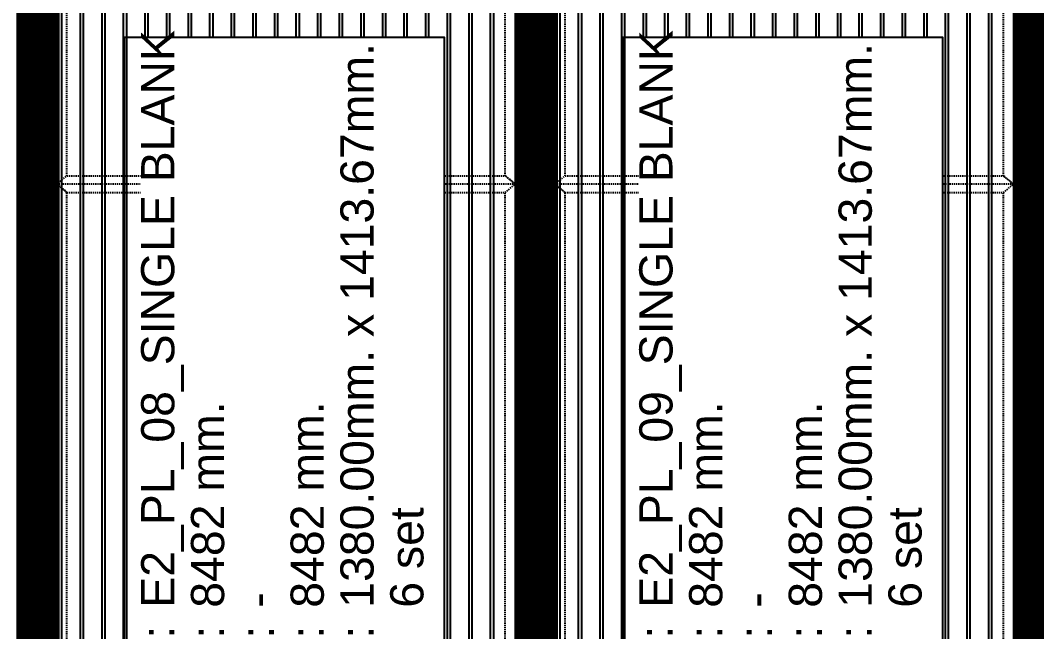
# Model space of a CAD drawing. Header units: millimetres. Extents: x 652937 to 1670132, y 1473552 to 2851037.
# Drawn here: x 773033 to 776093, y 1522765 to 1524607 of the extents above; entities that cross this region are included whole.
import ezdxf
from ezdxf.enums import TextEntityAlignment as Align
from ezdxf.xclip import XClip

# ---------------------------------------------------------------- set-up
doc = ezdxf.new("R2010")
doc.units = ezdxf.units.MM
doc.header["$XCLIPFRAME"] = 0
for name, pattern in [('TA_GL_005.00000', [13.75, 5, -1.25, 1.25, -1.25, 5]), ('TA_HL_001.00000', [6.5, 3.55, -2.95]), ('XKITLINE00', [0]), ('XKITLINE02', [4, 2, -2])]:
    doc.linetypes.add(name, pattern=pattern)
doc.layers.add('000 - 0_HIDE_OBJ_FRAMING_DEF_SUB', color=1, linetype='Continuous', plot=False)
doc.layers.add('000 - ESTIMATE_ASPG_WIPEOUT_', color=250, linetype='Continuous', plot=False)
for name, color, linetype in [('000 - 0_SYM_DWG_GRID-BUBBLE_MAIN_COLOR_1', 3, 'Continuous'), ('000 - 0_SYM_DWG_GRIDLINE_MAIN_COLOR_251', 251, 'Continuous'), ('010 - ASPG_EXTR_MAIN_COLOR_2', 2, 'Continuous'), ('010 - ASPG_EXTR_WIPEOUT_', 250, 'Continuous'), ('010 - ASPG_FRAMING_MAIN_COLOR_1', 3, 'Continuous'), ('010 - ASPG_FRAMING_SUB_COLOR_2', 1, 'Continuous'), ('010 - ASPG_FRAMING_SUB_COLOR_3', 251, 'Continuous')]:
    doc.layers.add(name, color=color, linetype=linetype)
for name, color, linetype, true_color, plot in [('000 - ESTIMATE_ASPG_MAIN_COLOR_6', 6, 'Continuous', 0xff00ff, False), ('000 - ESTIMATE_ASPG_TEXT_COLOR_1', 1, 'Continuous', 0xff0000, False), ('000_AREA_ASPG_AREA_HATCH_', 7, 'Continuous', 0xff8700, False), ('000_AREA_ASPG_AREA_MAIN_COLOR_1', 7, 'Continuous', 0xff8700, False)]:
    doc.layers.add(name, color=color, linetype=linetype, true_color=true_color, plot=plot)
for name, color, linetype, lineweight in [('A-230-M_FLOOR', 2, 'Continuous', 25), ('A-GENM', 37, 'Continuous', 9), ('Bolt', 7, 'Continuous', 0), ('Part', 2, 'Continuous', 0)]:
    doc.layers.add(name, color=color, linetype=linetype, lineweight=lineweight)
doc.styles.add('_Arial', font='arial.ttf')
doc.styles.add('Arial', font='arial.ttf')
doc.styles.add('TA', font='', dxfattribs={"height": 4.5})
doc.styles.get('TA').set_extended_font_data('Cordia New')

# ---------------------------------------------------------------- blocks, each defined once
blk = doc.blocks.new('GM_Louver Grill Vertical Z1 - Z Profile-17842814-ENT 3 ELE-2 Sheet')
at = {"layer": '000 - 0_HIDE_OBJ_FRAMING_DEF_SUB'}
blk.add_line((-185546.9, 105925), (-185546.9, 114870), dxfattribs=at)
blk = doc.blocks.new('E2')
at = {"layer": '000 - 0_HIDE_OBJ_FRAMING_DEF_SUB'}
for points in [[(1661279.1, 114870), (1662779.1, 114870), (1662779.1, 105925), (1661279.1, 105925)], [(1664279.1, 114870), (1662779.1, 114870), (1662779.1, 105925), (1664279.1, 105925)], [(1664279.1, 114870), (1665779.1, 114870), (1665779.1, 105925), (1664279.1, 105925)], [(1667279.1, 114870), (1665779.1, 114870), (1665779.1, 105925), (1667279.1, 105925)], [(1664229.1, 114820), (1662829.1, 114820), (1662829.1, 105975), (1664229.1, 105975)], [(1664329.1, 114820), (1665729.1, 114820), (1665729.1, 105975), (1664329.1, 105975)]]:
    blk.add_lwpolyline(points, close=True, dxfattribs=at)
at = {"layer": 'A-GENM'}
for p in [(1848451, 0), (1848526, 0), (1848601, 0), (1848676, 0), (1848751, 0), (1848826, 0), (1848901, 0), (1848976, 0), (1849051, 0), (1849126, 0), (1849201, 0), (1849276, 0), (1849351, 0), (1849426, 0), (1849501, 0), (1849576, 0), (1849651, 0), (1849726, 0), (1849951, 0), (1850026, 0), (1850101, 0), (1850176, 0), (1850251, 0), (1850326, 0), (1850401, 0), (1850476, 0), (1850551, 0), (1850626, 0), (1850701, 0), (1850776, 0), (1850851, 0), (1850926, 0), (1851001, 0), (1851076, 0), (1851151, 0), (1851226, 0)]:
    blk.add_blockref('GM_Louver Grill Vertical Z1 - Z Profile-17842814-ENT 3 ELE-2 Sheet', p, dxfattribs=at)
blk = doc.blocks.new('*A3459102')
at = {"layer": 'Part', "linetype": 'XKITLINE00', "lineweight": 0}
for p, q in [((616.947211, 135.830227), (616.947209, 135.830227)), ((616.947209, 135.830227), (619.147209, 135.830227)), ((616.947209, 135.730227), (616.947209, 135.830227)), ((616.947211, 135.730227), (616.947209, 135.730227)), ((616.947209, 135.730227), (619.147209, 135.730227)), ((619.147211, 135.830227), (619.147209, 135.830227)), ((619.147209, 135.730227), (619.147209, 135.830227)), ((619.147211, 135.730227), (619.147209, 135.730227))]:
    blk.add_line(p, q, dxfattribs=at)
at = {"layer": 'Part', "linetype": 'XKITLINE02', "lineweight": 0}
for p, q in [((616.947211, 135.830227), (616.947211, 135.730227)), ((619.147209, 135.830227), (619.147211, 135.830227)), ((619.147209, 135.730227), (619.147211, 135.730227)), ((619.147211, 135.830227), (619.147211, 135.730227))]:
    blk.add_line(p, q, dxfattribs=at)
blk = doc.blocks.new('*A3460103')
at = {"layer": 'Part', "linetype": 'XKITLINE02', "lineweight": 0}
for p, q in [((618.12721, 136.430227), (618.077209, 136.430227)), ((618.077209, 136.430227), (618.077209, 135.930227)), ((618.127209, 135.930227), (618.127209, 136.430227)), ((618.67721, 135.830227), (618.67721, 135.880227)), ((618.077209, 135.830227), (618.67721, 135.830227))]:
    blk.add_line(p, q, dxfattribs=at)
at = {"layer": 'Part', "linetype": 'XKITLINE00', "lineweight": 0}
for p, q in [((618.077209, 135.930227), (618.077209, 135.830227)), ((618.127209, 135.930227), (618.127209, 135.880227)), ((618.677209, 135.880227), (618.127209, 135.880227)), ((618.677209, 135.830227), (618.677209, 135.880227))]:
    blk.add_line(p, q, dxfattribs=at)
blk = doc.blocks.new('*A3462105')
at = {"layer": 'Bolt', "linetype": 'XKITLINE02', "lineweight": 0}
for p, q in [((618.07721, 136.200227), (618.01721, 136.200227)), ((618.12721, 136.300227), (618.07721, 136.300227)), ((618.20641, 136.130227), (617.77721, 136.130227)), ((618.07721, 136.060227), (618.01721, 136.060227)), ((618.12721, 135.960227), (618.07721, 135.960227))]:
    blk.add_line(p, q, dxfattribs=at)
blk = doc.blocks.new('*A3463106')
at = {"layer": 'Bolt'}
for points in [[(617.217, 135.83), (617.217, 135.73), (617.077, 135.73), (617.077, 135.83)], [(619.017, 135.83), (619.017, 135.73), (618.877, 135.73), (618.877, 135.83)]]:
    blk.add_hatch(color=256, dxfattribs=at).paths.add_polyline_path(points, flags=17)
at = {"layer": 'Bolt', "linetype": 'XKITLINE00', "lineweight": 0}
for p, q in [((617.077, 135.83), (617.077, 135.73)), ((617.147, 135.83), (617.147, 135.73)), ((617.217, 135.83), (617.217, 135.73)), ((618.877, 135.83), (618.877, 135.73)), ((618.947, 135.83), (618.947, 135.73)), ((619.017, 135.83), (619.017, 135.73))]:
    blk.add_line(p, q, dxfattribs=at)
blk = doc.blocks.new('*A3461104')
at = {"layer": 'Part', "linetype": 'XKITLINE00', "lineweight": 0}
for p, q in [((616.747209, 135.530227), (616.947209, 135.730227)), ((616.947209, 135.730227), (616.947211, 135.730227)), ((619.177211, 135.730227), (616.947209, 135.730227)), ((619.347209, 135.530227), (619.177209, 135.730227))]:
    blk.add_line(p, q, dxfattribs=at)
at = {"layer": 'Part', "linetype": 'XKITLINE02', "lineweight": 0}
for p, q in [((616.747211, 135.530227), (616.947211, 135.730227)), ((619.347211, 135.530227), (619.177211, 135.730227)), ((616.747209, 135.530227), (619.347211, 135.530227))]:
    blk.add_line(p, q, dxfattribs=at)
blk = doc.blocks.new('*A31334205')
at = {"layer": 'Part', "linetype": 'XKITLINE00', "lineweight": 0}
for p, q in [((256.092247, 52.222868), (242.602427, 52.222868)), ((242.602427, 51.897868), (242.602427, 52.222868)), ((256.09225, 52.222868), (256.092247, 52.222868)), ((256.092247, 52.222868), (256.092247, 51.897868)), ((256.092247, 51.897868), (242.602427, 51.897868)), ((256.092247, 51.897868), (256.092282, 51.897868))]:
    blk.add_line(p, q, dxfattribs=at)
at = {"layer": 'Part', "linetype": 'XKITLINE02', "lineweight": 0}
for p, q in [((242.602429, 51.927868), (242.602429, 52.222868)), ((242.602459, 51.927868), (242.602459, 52.222868)), ((242.602461, 51.897868), (242.602461, 52.222868)), ((256.092282, 52.222868), (256.092247, 52.222868)), ((256.09225, 51.927868), (256.09225, 52.222868)), ((256.092282, 52.222868), (256.09228, 52.222868)), ((256.09228, 52.222868), (256.09228, 51.927868)), ((256.092282, 51.897868), (256.092282, 52.222868)), ((256.09228, 51.927868), (242.602429, 51.927868)), ((256.092282, 51.897868), (256.092247, 51.897868)), ((256.09228, 51.927868), (256.09225, 51.927868))]:
    blk.add_line(p, q, dxfattribs=at)
blk = doc.blocks.new('*A31344206')
at = {"layer": 'Bolt'}
for points in [[(254.532, 51.898), (254.532, 51.928), (254.602, 51.928), (254.602, 51.898)], [(254.532, 51.868), (254.532, 51.898), (254.602, 51.898), (254.602, 51.868)], [(254.832, 51.898), (254.832, 51.928), (254.902, 51.928), (254.902, 51.898)], [(254.832, 51.868), (254.832, 51.898), (254.902, 51.898), (254.902, 51.868)]]:
    blk.add_hatch(color=256, dxfattribs=at).paths.add_polyline_path(points, flags=17)
at = {"layer": 'Bolt', "linetype": 'XKITLINE00', "lineweight": 0}
for p, q in [((254.567, 51.828), (254.567, 52.043)), ((254.867, 51.828), (254.867, 52.043)), ((254.532, 51.898), (254.532, 51.928)), ((254.532, 51.868), (254.532, 51.898)), ((254.602, 51.898), (254.602, 51.928)), ((254.602, 51.868), (254.602, 51.898)), ((254.832, 51.898), (254.832, 51.928)), ((254.832, 51.868), (254.832, 51.898)), ((254.902, 51.898), (254.902, 51.928)), ((254.902, 51.868), (254.902, 51.898))]:
    blk.add_line(p, q, dxfattribs=at)
blk = doc.blocks.new('*A31354207')
at = {"layer": 'Part', "linetype": 'XKITLINE00', "lineweight": 0}
for p, q in [((254.467298, 51.867868), (254.467298, 51.897868)), ((254.967298, 51.867868), (254.967298, 51.897868)), ((254.467298, 51.867868), (254.467298, 51.867868)), ((254.467298, 51.867868), (254.967298, 51.867868)), ((254.967298, 51.867868), (254.967298, 51.867868))]:
    blk.add_line(p, q, dxfattribs=at)
at = {"layer": 'Part', "linetype": 'XKITLINE02', "lineweight": 0}
for p, q in [((254.967298, 51.897868), (254.467298, 51.897868)), ((254.467298, 51.897868), (254.467298, 51.867868)), ((254.967298, 51.897868), (254.967298, 51.897868)), ((254.967298, 51.897868), (254.967298, 51.867868))]:
    blk.add_line(p, q, dxfattribs=at)
blk = doc.blocks.new('*A31364208')
at = {"layer": 'Part', "linetype": 'XKITLINE00', "lineweight": 0}
for p, q in [((254.702298, 51.867868), (254.702298, 51.867868)), ((254.702298, 51.367868), (254.702298, 51.867868)), ((254.702298, 51.867868), (254.732298, 51.867868)), ((254.732298, 51.367868), (254.732298, 51.867868)), ((254.702298, 51.717868), (254.732298, 51.717868)), ((254.702298, 51.367868), (254.732298, 51.367868))]:
    blk.add_line(p, q, dxfattribs=at)
at = {"layer": 'Part', "linetype": 'XKITLINE02', "lineweight": 0}
for p, q in [((254.702298, 51.867868), (254.702298, 51.367868)), ((254.702298, 51.867868), (254.702298, 51.867868)), ((254.732298, 51.367868), (254.732298, 51.867868))]:
    blk.add_line(p, q, dxfattribs=at)
blk = doc.blocks.new('*A33114383')
at = {"layer": 'Bolt'}
for points in [[(243.782, 51.898), (243.782, 51.928), (243.852, 51.928), (243.852, 51.898)], [(243.782, 51.868), (243.782, 51.898), (243.852, 51.898), (243.852, 51.868)], [(244.082, 51.898), (244.082, 51.928), (244.152, 51.928), (244.152, 51.898)], [(244.082, 51.868), (244.082, 51.898), (244.152, 51.898), (244.152, 51.868)]]:
    blk.add_hatch(color=256, dxfattribs=at).paths.add_polyline_path(points, flags=17)
at = {"layer": 'Bolt', "linetype": 'XKITLINE00', "lineweight": 0}
for p, q in [((243.817, 51.828), (243.817, 52.043)), ((244.117, 51.828), (244.117, 52.043)), ((243.782, 51.898), (243.782, 51.928)), ((243.782, 51.868), (243.782, 51.898)), ((243.852, 51.898), (243.852, 51.928)), ((243.852, 51.868), (243.852, 51.898)), ((244.082, 51.898), (244.082, 51.928)), ((244.082, 51.868), (244.082, 51.898)), ((244.152, 51.898), (244.152, 51.928)), ((244.152, 51.868), (244.152, 51.898))]:
    blk.add_line(p, q, dxfattribs=at)
blk = doc.blocks.new('*A33124384')
at = {"layer": 'Part', "linetype": 'XKITLINE00', "lineweight": 0}
for p, q in [((243.952311, 51.867868), (243.95231, 51.867868)), ((243.95231, 51.367868), (243.952311, 51.867868)), ((243.952311, 51.867868), (243.982311, 51.867868)), ((243.98231, 51.367868), (243.982311, 51.867868)), ((243.952311, 51.717868), (243.982311, 51.717868)), ((243.95231, 51.367868), (243.98231, 51.367868))]:
    blk.add_line(p, q, dxfattribs=at)
at = {"layer": 'Part', "linetype": 'XKITLINE02', "lineweight": 0}
for p, q in [((243.95231, 51.867868), (243.95231, 51.367868)), ((243.952311, 51.867868), (243.95231, 51.867868)), ((243.98231, 51.367868), (243.98231, 51.867868))]:
    blk.add_line(p, q, dxfattribs=at)
blk = doc.blocks.new('*A33134385')
at = {"layer": 'Part', "linetype": 'XKITLINE02', "lineweight": 0}
for p, q in [((244.217311, 51.897868), (243.71731, 51.897868)), ((243.71731, 51.897868), (243.71731, 51.867868)), ((244.21731, 51.897868), (244.217311, 51.897868)), ((244.21731, 51.897868), (244.21731, 51.867868))]:
    blk.add_line(p, q, dxfattribs=at)
at = {"layer": 'Part', "linetype": 'XKITLINE00', "lineweight": 0}
for p, q in [((243.717311, 51.867868), (243.717311, 51.897868)), ((244.217311, 51.867868), (244.217311, 51.897868)), ((243.71731, 51.867868), (243.717311, 51.867868)), ((243.717311, 51.867868), (244.217311, 51.867868)), ((244.21731, 51.867868), (244.217311, 51.867868))]:
    blk.add_line(p, q, dxfattribs=at)
blk = doc.blocks.new('PP18_ENT3_SE_ELE2-1')
at = {"layer": 'A-230-M_FLOOR', "color": 4, "lineweight": 9}
for points in [[(-1915, 102450), (-1915, 114420), (-2165, 114420), (-2165, 102450)], [(1085, 102450), (1085, 114420), (835, 114420), (835, 102450)]]:
    blk.add_lwpolyline(points, dxfattribs=at)
at = {"layer": 'Part', "linetype": 'XKITLINE02', "lineweight": 0}
for p, q in [((-1618, 113780), (-1618, 110735)), ((-1618, 113780), (-1618, 110735)), ((-1612, 113780), (-1612, 110735)), ((-1612, 113780), (-1612, 110735)), ((507, 113780), (507, 110735)), ((507, 113780), (507, 110735)), ((513, 113780), (513, 110735)), ((513, 113780), (513, 110735)), ((-1565, 110745), (-1565, 110745)), ((-1565, 110745), (-1565, 110745)), ((460, 110745), (460, 110745)), ((460, 110745), (460, 110745))]:
    blk.add_line(p, q, dxfattribs=at)
at = {"layer": 'Part', "linetype": 'XKITLINE00', "lineweight": 0}
blk.add_line((835, 110695), (-1915, 110695), dxfattribs=at)
for points in [[(-1565, 110735), (-1565, 113780), (-1665, 113780), (-1665, 110735)], [(460, 110735), (460, 113780), (560, 113780), (560, 110735)]]:
    blk.add_lwpolyline(points, close=True, dxfattribs=at)
blk.add_blockref('E2', (-1664704.6, 0))
at = {"lineweight": 0}
for name, p, xscale, yscale, zscale in [('*A31334205', (-50408.9, 101105.4), 200, 200, 200), ('*A33134385', (-50408.9, 101105.4), 200, 200, 200), ('*A33114383', (-50408.9, 101105.4), 200, 200, 200), ('*A31354207', (-50408.9, 101105.4), 200, 200, 200), ('*A31344206', (-50408.9, 101105.4), 200, 200, 200), ('*A33124384', (-50408.9, 101105.4), 200, 200, 200), ('*A31364208', (-50408.9, 101105.4), 200, 200, 200), ('*A3460103', (-63419.7, 97142), 100, 100, 100), ('*A3460103', (62314.7, 97142), -100, 100, 100), ('*A3462105', (-63419.7, 97142), 100, 100, 100), ('*A3462105', (62314.7, 97142), -100, 100, 100), ('*A3459102', (-63419.7, 97142), 100, 100, 100), ('*A3463106', (-63419.7, 97142), 100, 100, 100), ('*A3459102', (62314.7, 97142), -100, 100, 100), ('*A3463106', (62314.7, 97142), -100, 100, 100), ('*A3461104', (-63421.2, 97142), 100, 100, 100), ('*A3461104', (62316.2, 97142), -100, 100, 100)]:
    blk.add_blockref(name, p, dxfattribs=dict(at, xscale=xscale, yscale=yscale, zscale=zscale))
blk = doc.blocks.new('*A25243597')
at = {"layer": 'Part', "linetype": 'XKITLINE02', "lineweight": 0}
blk.add_line((242.467337, 31.472868), (242.467337, 66.572868), dxfattribs=at)
at = {"layer": 'Part', "linetype": 'XKITLINE00', "lineweight": 0}
blk.add_line((242.467339, 66.572868), (242.467339, 31.472868), dxfattribs=at)
blk = doc.blocks.new('*A25253598')
at = {"layer": 'Part', "linetype": 'XKITLINE02', "lineweight": 0}
for p, q in [((256.217337, 31.472868), (256.217337, 66.572868)), ((257.467337, 31.472868), (257.467337, 66.572868))]:
    blk.add_line(p, q, dxfattribs=at)
at = {"layer": 'Part', "linetype": 'XKITLINE00', "lineweight": 0}
for p, q in [((256.217339, 31.472868), (256.217339, 66.572868)), ((257.467339, 66.572868), (257.467339, 31.472868))]:
    blk.add_line(p, q, dxfattribs=at)
blk = doc.blocks.new('*A28003873')
at = {"layer": 'Part', "linetype": 'XKITLINE00', "lineweight": 0}
blk.add_line((271.212361, 47.972868), (227.477361, 47.972868), dxfattribs=at)
blk = doc.blocks.new('*A32624334')
at = {"layer": 'Part', "linetype": 'XKITLINE00', "lineweight": 0}
for p, q in [((244.21731, 63.372868), (243.71731, 63.372868)), ((243.71731, 63.372868), (243.71731, 59.722868)), ((244.21731, 63.372868), (244.21731, 59.722868)), ((243.71731, 59.367868), (243.71731, 52.222868)), ((244.21731, 59.367868), (244.21731, 52.222868)), ((243.71731, 48.172868), (243.71731, 51.867868)), ((244.21731, 51.867868), (244.21731, 48.172868)), ((244.21731, 48.172868), (243.71731, 48.172868))]:
    blk.add_line(p, q, dxfattribs=at)
at = {"layer": 'Part', "linetype": 'XKITLINE02', "lineweight": 0}
for p, q in [((243.71731, 63.372868), (243.71731, 63.372868)), ((243.95231, 63.372868), (243.95231, 48.172868)), ((243.98231, 63.372868), (243.98231, 48.172868)), ((243.98231, 48.172868), (243.98231, 63.122868)), ((243.71731, 59.722868), (243.71731, 59.367868)), ((244.21731, 59.722868), (244.21731, 59.367868)), ((243.71731, 59.397868), (243.71731, 51.867868)), ((244.21731, 59.427868), (244.21731, 51.867868)), ((243.71731, 52.222868), (243.71731, 48.172868)), ((244.21731, 52.222868), (244.21731, 51.867868)), ((243.71731, 48.172868), (243.71731, 48.172868))]:
    blk.add_line(p, q, dxfattribs=at)
blk = doc.blocks.new('*A32634335')
at = {"layer": 'Part', "linetype": 'XKITLINE02', "lineweight": 0}
for p, q in [((254.467298, 63.372868), (254.467297, 63.372868)), ((254.702298, 63.372868), (254.702297, 48.172868)), ((254.732298, 63.372868), (254.732298, 48.172868)), ((254.467298, 59.722868), (254.467298, 59.367868)), ((254.967297, 59.722868), (254.967298, 59.367868)), ((254.967298, 59.722868), (254.967298, 59.367868)), ((254.732297, 48.172868), (254.732297, 59.367868)), ((254.467298, 52.222868), (254.467297, 48.172868)), ((254.967298, 52.222868), (254.967298, 51.867868)), ((254.467298, 48.172868), (254.467297, 48.172868))]:
    blk.add_line(p, q, dxfattribs=at)
at = {"layer": 'Part', "linetype": 'XKITLINE00', "lineweight": 0}
for p, q in [((254.967298, 63.372868), (254.467298, 63.372868)), ((254.467298, 63.372868), (254.467298, 59.722868)), ((254.967298, 63.372868), (254.967298, 59.722868)), ((254.467298, 59.367868), (254.467298, 52.222868)), ((254.967298, 59.367868), (254.967298, 52.222868)), ((254.467298, 48.172868), (254.467298, 51.867868)), ((254.967298, 48.172868), (254.967298, 51.867868)), ((254.967298, 48.172868), (254.467298, 48.172868))]:
    blk.add_line(p, q, dxfattribs=at)
blk = doc.blocks.new('*A32694341')
at = {"layer": 'Part', "linetype": 'XKITLINE00', "lineweight": 0}
for p, q in [((244.51731, 48.122868), (243.41731, 48.122868)), ((243.41731, 48.072868), (243.41731, 48.122868)), ((244.51731, 48.072868), (243.41731, 48.072868)), ((244.51731, 48.122868), (244.51731, 48.072868))]:
    blk.add_line(p, q, dxfattribs=at)
at = {"layer": 'Part', "linetype": 'XKITLINE02', "lineweight": 0}
for p, q in [((243.41731, 48.122868), (243.41731, 48.072868)), ((244.51731, 48.072868), (244.51731, 48.122868))]:
    blk.add_line(p, q, dxfattribs=at)
blk = doc.blocks.new('*A32704342')
at = {"layer": 'Part', "linetype": 'XKITLINE02', "lineweight": 0}
for p, q in [((243.95231, 48.422868), (243.92731, 48.422868)), ((243.92731, 48.422868), (243.92731, 48.172868)), ((243.95231, 48.172868), (243.95231, 48.422868)), ((243.65231, 48.122868), (243.65231, 48.147868)), ((243.65231, 48.122868), (243.95231, 48.122868))]:
    blk.add_line(p, q, dxfattribs=at)
at = {"layer": 'Part', "linetype": 'XKITLINE00', "lineweight": 0}
for p, q in [((243.92731, 48.147868), (243.65231, 48.147868)), ((243.65231, 48.147868), (243.65231, 48.122868)), ((243.92731, 48.172868), (243.92731, 48.147868)), ((243.95231, 48.172868), (243.95231, 48.122868))]:
    blk.add_line(p, q, dxfattribs=at)
blk = doc.blocks.new('*A32714343')
at = {"layer": 'Part', "linetype": 'XKITLINE02', "lineweight": 0}
for p, q in [((243.317309, 47.972868), (243.41731, 48.072868)), ((243.41731, 48.072868), (243.41731, 48.072868)), ((244.51731, 48.072868), (244.617309, 47.972868)), ((244.61731, 47.972868), (243.317309, 47.972868)), ((244.617309, 47.972868), (244.61731, 47.972868))]:
    blk.add_line(p, q, dxfattribs=at)
at = {"layer": 'Part', "linetype": 'XKITLINE00', "lineweight": 0}
for p, q in [((243.41731, 48.072868), (243.31731, 47.972868)), ((244.51731, 48.072868), (243.41731, 48.072868)), ((244.61731, 47.972868), (244.51731, 48.072868))]:
    blk.add_line(p, q, dxfattribs=at)
blk = doc.blocks.new('*A32724344')
at = {"layer": 'Bolt', "linetype": 'XKITLINE02', "lineweight": 0}
for p, q in [((244.02191, 48.297868), (243.80731, 48.297868)), ((243.95231, 48.332868), (243.92731, 48.332868)), ((243.95231, 48.262868), (243.92731, 48.262868)), ((243.98231, 48.332868), (243.95231, 48.332868)), ((243.98231, 48.262868), (243.95231, 48.262868))]:
    blk.add_line(p, q, dxfattribs=at)
blk = doc.blocks.new('*A32734345')
at = {"layer": 'Bolt'}
for points in [[(243.602, 48.123), (243.602, 48.073), (243.532, 48.073), (243.532, 48.123)], [(244.402, 48.123), (244.402, 48.073), (244.332, 48.073), (244.332, 48.123)]]:
    blk.add_hatch(color=256, dxfattribs=at).paths.add_polyline_path(points, flags=17)
at = {"layer": 'Bolt', "linetype": 'XKITLINE00', "lineweight": 0}
for p, q in [((243.532, 48.073), (243.532, 48.123)), ((243.567, 48.073), (243.567, 48.123)), ((243.602, 48.073), (243.602, 48.123)), ((244.332, 48.073), (244.332, 48.123)), ((244.367, 48.073), (244.367, 48.123)), ((244.402, 48.073), (244.402, 48.123))]:
    blk.add_line(p, q, dxfattribs=at)
blk = doc.blocks.new('*A32794351')
at = {"layer": 'Part', "linetype": 'XKITLINE00', "lineweight": 0}
for p, q in [((255.267298, 48.122868), (254.167297, 48.122868)), ((255.267298, 48.072868), (254.167297, 48.072868)), ((254.167298, 48.072868), (254.167298, 48.122868)), ((255.267298, 48.122868), (255.267298, 48.072868))]:
    blk.add_line(p, q, dxfattribs=at)
at = {"layer": 'Part', "linetype": 'XKITLINE02', "lineweight": 0}
for p, q in [((254.167297, 48.122868), (254.167297, 48.072868)), ((255.267297, 48.072868), (255.267297, 48.122868))]:
    blk.add_line(p, q, dxfattribs=at)
blk = doc.blocks.new('*A32804352')
at = {"layer": 'Part', "linetype": 'XKITLINE02', "lineweight": 0}
for p, q in [((254.702298, 48.422868), (254.677297, 48.422868)), ((254.677298, 48.422868), (254.677298, 48.172868)), ((254.702298, 48.172868), (254.702298, 48.422868)), ((254.402297, 48.122868), (254.402297, 48.147868)), ((254.402297, 48.122868), (254.702298, 48.122868))]:
    blk.add_line(p, q, dxfattribs=at)
at = {"layer": 'Part', "linetype": 'XKITLINE00', "lineweight": 0}
for p, q in [((254.677298, 48.147868), (254.402298, 48.147868)), ((254.402298, 48.147868), (254.402298, 48.122868)), ((254.677298, 48.172868), (254.677298, 48.147868)), ((254.702298, 48.172868), (254.702298, 48.122868))]:
    blk.add_line(p, q, dxfattribs=at)
blk = doc.blocks.new('*A32814353')
at = {"layer": 'Part', "linetype": 'XKITLINE02', "lineweight": 0}
for p, q in [((254.067297, 47.972868), (254.167297, 48.072868)), ((254.167298, 48.072868), (254.167297, 48.072868)), ((255.267297, 48.072868), (255.367297, 47.972868)), ((255.367298, 47.972868), (254.067297, 47.972868)), ((255.367297, 47.972868), (255.367298, 47.972868))]:
    blk.add_line(p, q, dxfattribs=at)
at = {"layer": 'Part', "linetype": 'XKITLINE00', "lineweight": 0}
for p, q in [((254.167298, 48.072868), (254.067298, 47.972868)), ((255.267298, 48.072868), (254.167298, 48.072868)), ((255.367298, 47.972868), (255.267297, 48.072868))]:
    blk.add_line(p, q, dxfattribs=at)
blk = doc.blocks.new('*A32824354')
at = {"layer": 'Bolt', "linetype": 'XKITLINE02', "lineweight": 0}
for p, q in [((254.771897, 48.297868), (254.557297, 48.297868)), ((254.702297, 48.332868), (254.677297, 48.332868)), ((254.702298, 48.262868), (254.677298, 48.262868)), ((254.732297, 48.332868), (254.702297, 48.332868)), ((254.732297, 48.262868), (254.702297, 48.262868))]:
    blk.add_line(p, q, dxfattribs=at)
blk = doc.blocks.new('*A32834355')
at = {"layer": 'Bolt'}
for points in [[(254.352, 48.123), (254.352, 48.073), (254.282, 48.073), (254.282, 48.123)], [(255.152, 48.123), (255.152, 48.073), (255.082, 48.073), (255.082, 48.123)]]:
    blk.add_hatch(color=256, dxfattribs=at).paths.add_polyline_path(points, flags=17)
at = {"layer": 'Bolt', "linetype": 'XKITLINE00', "lineweight": 0}
for p, q in [((254.282, 48.073), (254.282, 48.123)), ((254.317, 48.073), (254.317, 48.123)), ((254.352, 48.073), (254.352, 48.123)), ((255.082, 48.073), (255.082, 48.123)), ((255.117, 48.073), (255.117, 48.123)), ((255.152, 48.073), (255.152, 48.123))]:
    blk.add_line(p, q, dxfattribs=at)
blk = doc.blocks.new('PP18_ENT3_SE_ELE2-2')
at = {"lineweight": 0, "xscale": 200, "yscale": 200, "zscale": 200}
for name in ['*A25243597', '*A25253598', '*A32624334', '*A32634335', '*A31334205', '*A33134385', '*A33114383', '*A31354207', '*A31344206', '*A33124384', '*A31364208', '*A32704342', '*A32804352', '*A32724344', '*A32824354', '*A32714343', '*A32694341', '*A32734345', '*A32814353', '*A32794351', '*A32834355', '*A28003873']:
    blk.add_blockref(name, (-50408.4678, 101105.4264), dxfattribs=at)
blk = doc.blocks.new('*U6169')
at = {"layer": '000 - 0_SYM_DWG_GRIDLINE_MAIN_COLOR_251', "linetype": 'ByBlock', "ltscale": 5}
blk.add_line((16, 0), (-308.662, 0), dxfattribs=at)
at = {"style": 'TA', "flags": 1}
blk.add_attdef('LOCATION', (6, -6), '', height=4.5, rotation=270, dxfattribs=at)
at = {"layer": '000 - 0_SYM_DWG_GRID-BUBBLE_MAIN_COLOR_1', "style": 'Arial'}
blk.add_attdef('GRID-HEAD', text='', height=4, rotation=90, dxfattribs=at).set_placement((50, 0), align=Align.MIDDLE_CENTER)
blk = doc.blocks.new('W-1-PP18-ST_ENT3_REV02_20260413-044638_PP18_ENT3_ELE2-DIM')
at = {"layer": '000 - 0_SYM_DWG_GRIDLINE_MAIN_COLOR_251', "color": 6, "linetype": 'TA_GL_005.00000', "xscale": 50, "yscale": 50, "zscale": 50, "rotation": 270}
blk.add_blockref('*U6169', (0, 100920), dxfattribs=at)
blk = doc.blocks.new('*U6703')
blk.add_wipeout([(50, 0), (1450, 0), (1450, 8482), (50, 8482)]).dxf.layer = '010 - ASPG_EXTR_WIPEOUT_'
at = {"layer": '010 - ASPG_EXTR_MAIN_COLOR_2'}
for points in [[(129.8, 0), (140, 0), (140, 8482), (129.8, 8482)], [(194.8, 0), (205, 0), (205, 8482), (194.8, 8482)], [(259.8, 0), (270, 0), (270, 8482), (259.8, 8482)], [(324.8, 0), (335, 0), (335, 8482), (324.8, 8482)], [(389.8, 0), (400, 0), (400, 8482), (389.8, 8482)], [(454.8, 0), (465, 0), (465, 8482), (454.8, 8482)], [(519.8, 0), (530, 0), (530, 8482), (519.8, 8482)], [(584.8, 0), (595, 0), (595, 8482), (584.8, 8482)], [(649.8, 0), (660, 0), (660, 8482), (649.8, 8482)], [(714.8, 0), (725, 0), (725, 8482), (714.8, 8482)], [(779.8, 0), (790, 0), (790, 8482), (779.8, 8482)], [(844.8, 0), (855, 0), (855, 8482), (844.8, 8482)], [(909.8, 0), (920, 0), (920, 8482), (909.8, 8482)], [(974.8, 0), (985, 0), (985, 8482), (974.8, 8482)], [(1039.8, 0), (1050, 0), (1050, 8482), (1039.8, 8482)], [(1104.8, 0), (1115, 0), (1115, 8482), (1104.8, 8482)], [(1169.8, 0), (1180, 0), (1180, 8482), (1169.8, 8482)], [(1234.8, 0), (1245, 0), (1245, 8482), (1234.8, 8482)], [(1299.8, 0), (1310, 0), (1310, 8482), (1299.8, 8482)], [(1364.8, 0), (1375, 0), (1375, 8482), (1364.8, 8482)]]:
    blk.add_lwpolyline(points, close=True, dxfattribs=at)
at = {"layer": '010 - ASPG_FRAMING_SUB_COLOR_2'}
blk.add_lwpolyline([(50, 0), (1450, 0), (1450, 8482), (50, 8482)], close=True, dxfattribs=at)
for points in [[(-50, 0), (50, 0), (50, 8482), (-50, 8482)], [(1450, 0), (1550, 0), (1550, 8482), (1450, 8482)]]:
    blk.add_wipeout(points).dxf.layer = '010 - ASPG_EXTR_WIPEOUT_'
at = {"layer": '010 - ASPG_EXTR_MAIN_COLOR_2'}
blk.add_lwpolyline([(64.8, 0), (75, 0), (75, 8482), (64.8, 8482)], close=True, dxfattribs=at)
at = {"layer": '010 - ASPG_FRAMING_MAIN_COLOR_1'}
for points in [[(-50, 0), (-40, 0), (-40, 8482), (-50, 8482)], [(40, 0), (50, 0), (50, 8482), (40, 8482)], [(1450, 0), (1460, 0), (1460, 8482), (1450, 8482)], [(1540, 0), (1550, 0), (1550, 8482), (1540, 8482)]]:
    blk.add_lwpolyline(points, close=True, dxfattribs=at)
at = {"layer": '010 - ASPG_FRAMING_SUB_COLOR_2'}
for points in [[(-50, 0), (50, 0), (50, 8482), (-50, 8482)], [(1450, 0), (1550, 0), (1550, 8482), (1450, 8482)]]:
    blk.add_lwpolyline(points, close=True, dxfattribs=at)
blk = doc.blocks.new('*U8799')
at = {"layer": '010 - ASPG_FRAMING_SUB_COLOR_3', "linetype": 'ByBlock'}
for points in [[(0, 0), (0, 1380), (25, 1350), (25, 30), (0, 0)], [(1413.7, 1380), (0, 1380), (25, 1350), (1388.7, 1350)], [(1413.7, 0), (1413.7, 1380), (1388.7, 1350), (1388.7, 30), (1413.7, 0)], [(25, 30), (1388.7, 30), (1413.7, 0), (0, 0), (25, 30)]]:
    blk.add_lwpolyline(points, close=True, dxfattribs=at)
blk = doc.blocks.new('A$Cd3cf6656')
blk.add_wipeout([(-964.7, -457.4), (1855.6, -457.4), (1855.6, 457.4), (-964.7, 457.4)]).dxf.layer = '000 - ESTIMATE_ASPG_WIPEOUT_'
at = {"layer": '000 - ESTIMATE_ASPG_MAIN_COLOR_6'}
blk.add_lwpolyline([(-964.7, -457.4), (1855.6, -457.4), (1855.6, 507.4), (-964.7, 507.4)], close=True, dxfattribs=at)
at = {"layer": '000 - ESTIMATE_ASPG_TEXT_COLOR_1', "style": '_Arial'}
for s, p in [('LV TYPE', (-914.7, 356.5)), (':', (45, 356.5)), ('LV SINGLE-H', (-914.7, 206.5)), (':', (45, 206.5)), ('LV DOUBLE-H', (-914.7, 56.5)), (':', (45, 56.5)), ('VV_TRIM', (-914.7, -93.5)), (':', (45, -93.5)), ('F W x H x set', (-914.7, -243.5)), (':', (45, -243.5))]:
    blk.add_text(s, height=100, dxfattribs=at).set_placement(p)
for tag, p in [('LV_TYPE_VAL', (138.1, 356.5)), ('LV_SIN-H_VAL', (138.1, 206.5)), ('LV_DOU-H_VAL', (138.1, 56.5)), ('V-TRIM_VAL', (138.1, -93.5)), ('FRAME_VAL', (138.1, -243.5)), ('FRAME_SET', (138.1, -393.5))]:
    blk.add_attdef(tag, p, '', height=100, dxfattribs=at)
blk = doc.blocks.new('*U8821')
at = {"layer": '000_AREA_ASPG_AREA_HATCH_', "transparency": 33554539}
h = blk.add_hatch(dxfattribs=at)
h.set_pattern_fill('ANSI31', color=256)
h.set_pattern_definition([(45, (-24.4354, 8456.1105), (-2.245064, 2.245064), [])])
h.paths.add_polyline_path([(-60, 0), (60, 0), (60, 8482), (-60, 8482)])
at = {"layer": '000_AREA_ASPG_AREA_MAIN_COLOR_1'}
blk.add_lwpolyline([(-60, 0), (60, 0), (60, 8482), (-60, 8482)], close=True, dxfattribs=at)

msp = doc.modelspace()

# ---------------------------------------------------------------- block references
at = {"color": 6}
ref = msp.add_blockref('PP18_ENT3_SE_ELE2-2', (775008.1769, 1412070.4203), dxfattribs=at)
XClip(ref).set_block_clipping_path([(-26088.7758649617, 100920), (12661.2241350383, 117178.2602934372)])

# ---------------------------------------------------------------- next in the draw order: block references
ref = msp.add_blockref('PP18_ENT3_SE_ELE2-1', (775008.1769, 1412070.4203), dxfattribs=at)
XClip(ref).set_block_clipping_path([(-21816.709593582, 100920), (8800.0000001194, 118767.7153737911)])

# ---------------------------------------------------------------- next in the draw order: block references
msp.add_blockref('W-1-PP18-ST_ENT3_REV02_20260413-044638_PP18_ENT3_ELE2-DIM', (775008.1769, 1412070.4203), dxfattribs=at)

# ---------------------------------------------------------------- next in the draw order: block references
msp.add_blockref('*U6703', (771583.1769, 1518458.4203))

# ---------------------------------------------------------------- next in the draw order: block references
msp.add_blockref('*U6703', (773083.1769, 1518458.4203))

# ---------------------------------------------------------------- next in the draw order: block references
for name, p in [('*U8821', (773083.1769, 1518458.4203)), ('*U6703', (774583.1769, 1518458.4203))]:
    msp.add_blockref(name, p)

# ---------------------------------------------------------------- next in the draw order: block references
for name, p in [('*U8821', (774583.1769, 1518458.4203)), ('*U6703', (776083.1769, 1518458.4203))]:
    msp.add_blockref(name, p)
at = {"linetype": 'TA_HL_001.00000', "rotation": 90}
for p in [(774523.1769, 1524113.087), (774523.1769, 1522699.4203)]:
    msp.add_blockref('*U8799', p, dxfattribs=at)

# ---------------------------------------------------------------- next in the draw order: block references
msp.add_blockref('*U8821', (776083.1769, 1518458.4203))
for p in [(776023.1769, 1524113.087), (776023.1769, 1522699.4203)]:
    msp.add_blockref('*U8799', p, dxfattribs=at)
at = {"rotation": 90}
msp.add_blockref('A$Cd3cf6656', (773853.1769, 1522699.4203), dxfattribs=at).add_auto_attribs({'LV_TYPE_VAL': 'E2_PL_08_SINGLE BLANK', 'LV_SIN-H_VAL': '8482 mm. ', 'LV_DOU-H_VAL': '-', 'V-TRIM_VAL': '8482 mm.', 'FRAME_VAL': '1380.00mm. x 1413.67mm.', 'FRAME_SET': '6 set'})

# ---------------------------------------------------------------- next in the draw order: block references
msp.add_blockref('A$Cd3cf6656', (775353.1769, 1522699.4203), dxfattribs=at).add_auto_attribs({'LV_TYPE_VAL': 'E2_PL_09_SINGLE BLANK', 'LV_SIN-H_VAL': '8482 mm. ', 'LV_DOU-H_VAL': '-', 'V-TRIM_VAL': '8482 mm.', 'FRAME_VAL': '1380.00mm. x 1413.67mm.', 'FRAME_SET': '6 set'})

doc.saveas('drawing.dxf')
